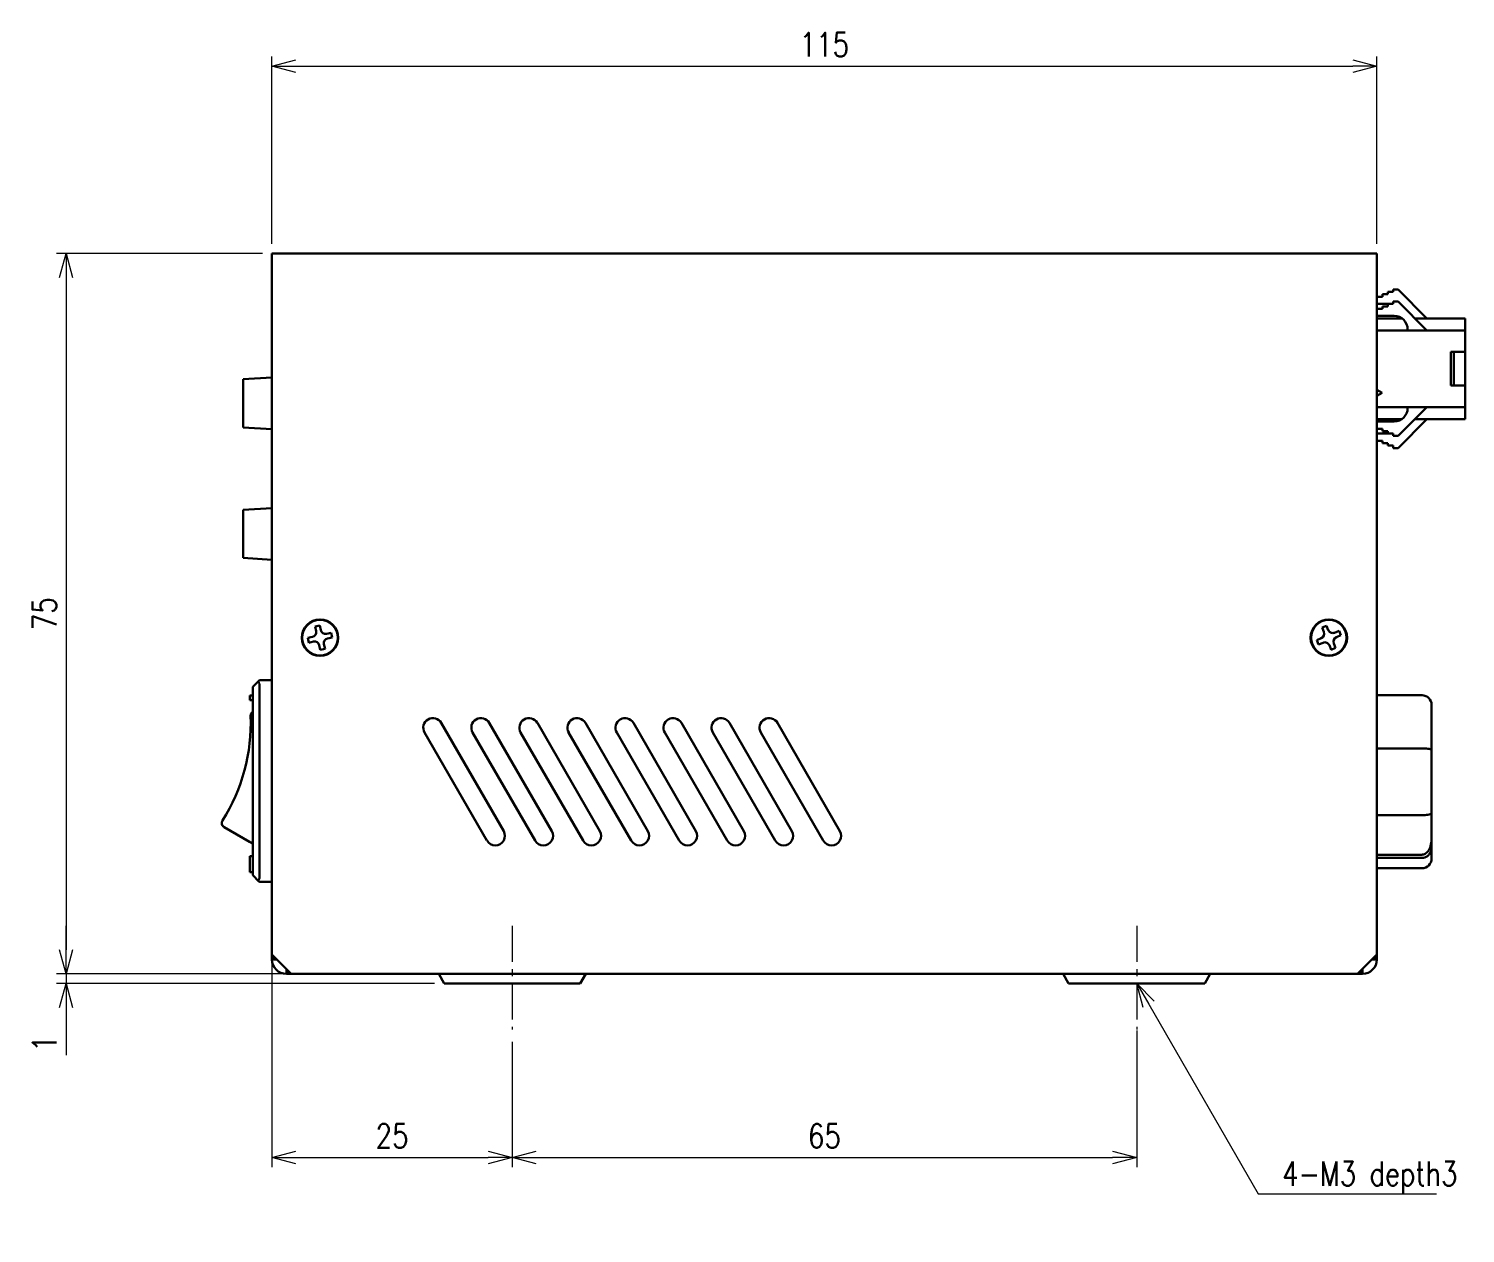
# Model space of a CAD drawing. Header units: millimetres. Extents: x 78 to 550, y 57 to 182.
# Drawn here: x 179.3 to 328.9, y 56.9 to 182.3 of the extents above; entities that cross this region are included whole.
import ezdxf
from ezdxf import colors
from ezdxf.entities.mleader import LeaderData, LeaderLine
from ezdxf.math import Vec2, Vec3

# ---------------------------------------------------------------- set-up
doc = ezdxf.new("R2010")
doc.units = ezdxf.units.MM
doc.linetypes.add('CENTER', pattern=[2, 1.25, -0.25, 0.25, -0.25])
doc.layers.get('0').update_dxf_attribs({"lineweight": 30})
doc.layers.get('Defpoints').update_dxf_attribs({"lineweight": 9})
doc.layers.add('2KD_寸法１', color=7, linetype='Continuous', lineweight=15)
doc.layers.add('2KD_寸法１ @ 1', color=7, linetype='Continuous', lineweight=15)
doc.styles.get("Standard").update_dxf_attribs({"font": 'simplex.shx', "width": 0.8, "bigfont": 'extfont.shx'})
doc.dimstyles.new('KD-STD', dxfattribs={"dimscale": 0, "dimtxt": 2.5, "dimasz": 2.5, "dimexe": 1, "dimexo": 1, "dimgap": 1, "dimtad": 1, "dimdsep": 46, "dimtxsty": 'Standard', "dimblk": 'OPEN30', "dimcen": 0, "dimadec": 0, "dimazin": 0, "dimtfac": 1, "dimtmove": 0, "dimatfit": 3, "dimldrblk": 'OPEN30', "dimfxl": 1, "dimtolj": 1, "dimtzin": 0, "dimlwd": 15, "dimlwe": 15, "dimarcsym": 0})

# ---------------------------------------------------------------- blocks, each defined once
blk = doc.blocks.new('_Open30')
at = {"lineweight": -2}
for p, q in [((-1, 0.268), (0, 0)), ((0, 0), (-1, -0.268)), ((0, 0), (-1, 0))]:
    blk.add_line(p, q, dxfattribs=at)
blk = doc.blocks.new('*D54')
at = {"layer": '2KD_寸法１', "color": 0, "lineweight": 15}
for p, q in [((204.65, 159.87), (204.65, 179.38)), ((207.15, 178.38), (317.15, 178.38)), ((319.65, 159.87), (319.65, 179.38))]:
    blk.add_line(p, q, dxfattribs=at)
at = {"layer": 'Defpoints', "color": 0}
for p in [(319.65, 178.38), (204.65, 158.87), (319.65, 158.87)]:
    blk.add_point(p, dxfattribs=at)
at = {"layer": '2KD_寸法１', "color": 0, "lineweight": 15, "xscale": 2.5, "yscale": 2.5, "zscale": 2.5, "rotation": 180}
blk.add_blockref('_Open30', (204.65, 178.38), dxfattribs=at)
at = {"layer": '2KD_寸法１', "color": 0, "lineweight": 15, "xscale": 2.5, "yscale": 2.5, "zscale": 2.5}
blk.add_blockref('_Open30', (319.65, 178.38), dxfattribs=at)
at = {"layer": '2KD_寸法１', "color": 0, "insert": (262.15, 180.63), "char_height": 2.5, "attachment_point": 5}
blk.add_mtext('\\A1;115', dxfattribs=at)
blk = doc.blocks.new('*D55')
at = {"layer": '2KD_寸法１', "color": 0, "lineweight": 15}
for p, q in [((203.65, 158.87), (182.22, 158.87)), ((183.22, 156.37), (183.22, 86.37)), ((205.65, 83.87), (182.22, 83.87))]:
    blk.add_line(p, q, dxfattribs=at)
at = {"layer": 'Defpoints', "color": 0}
for p in [(204.65, 158.87), (183.22, 83.87), (206.65, 83.87)]:
    blk.add_point(p, dxfattribs=at)
at = {"layer": '2KD_寸法１', "color": 0, "lineweight": 15, "xscale": 2.5, "yscale": 2.5, "zscale": 2.5}
for p, rotation in [((183.22, 158.87), 90), ((183.22, 83.87), 270)]:
    blk.add_blockref('_Open30', p, dxfattribs=dict(at, rotation=rotation))
at = {"layer": '2KD_寸法１', "color": 0, "insert": (180.97, 121.37), "char_height": 2.5, "attachment_point": 5, "rotation": 90}
blk.add_mtext('\\A1;75', dxfattribs=at)
blk = doc.blocks.new('*D57')
at = {"layer": '2KD_寸法１', "color": 0, "lineweight": 15}
for p, q in [((183.22, 86.37), (183.22, 88.87)), ((205.65, 83.87), (182.22, 83.87)), ((183.22, 83.87), (183.22, 82.87)), ((221.57, 82.87), (182.22, 82.87)), ((183.22, 80.37), (183.22, 75.4))]:
    blk.add_line(p, q, dxfattribs=at)
at = {"layer": 'Defpoints', "color": 0}
for p in [(206.65, 83.87), (183.22, 82.87), (222.57, 82.87)]:
    blk.add_point(p, dxfattribs=at)
at = {"layer": '2KD_寸法１', "color": 0, "lineweight": 15, "xscale": 2.5, "yscale": 2.5, "zscale": 2.5}
for p, rotation in [((183.22, 83.87), 270), ((183.22, 82.87), 90)]:
    blk.add_blockref('_Open30', p, dxfattribs=dict(at, rotation=rotation))
at = {"layer": '2KD_寸法１', "color": 0, "insert": (180.97, 76.63), "char_height": 2.5, "attachment_point": 5, "rotation": 90}
blk.add_mtext('\\A1;1', dxfattribs=at)
blk = doc.blocks.new('*D60')
at = {"layer": '2KD_寸法１', "color": 0, "lineweight": 15}
for p, q in [((204.65, 84.87), (204.65, 63.75)), ((229.65, 76.81), (229.65, 63.75)), ((207.15, 64.75), (227.15, 64.75))]:
    blk.add_line(p, q, dxfattribs=at)
at = {"layer": 'Defpoints', "color": 0}
for p in [(204.65, 85.87), (229.65, 77.81), (229.65, 64.75)]:
    blk.add_point(p, dxfattribs=at)
at = {"layer": '2KD_寸法１', "color": 0, "lineweight": 15, "xscale": 2.5, "yscale": 2.5, "zscale": 2.5, "rotation": 180}
blk.add_blockref('_Open30', (204.65, 64.75), dxfattribs=at)
at = {"layer": '2KD_寸法１', "color": 0, "lineweight": 15, "xscale": 2.5, "yscale": 2.5, "zscale": 2.5}
blk.add_blockref('_Open30', (229.65, 64.75), dxfattribs=at)
at = {"layer": '2KD_寸法１', "color": 0, "insert": (217.15, 67), "char_height": 2.5, "attachment_point": 5}
blk.add_mtext('\\A1;25', dxfattribs=at)
blk = doc.blocks.new('*D61')
at = {"layer": '2KD_寸法１', "color": 0, "lineweight": 15}
for p, q in [((294.65, 77.98), (294.65, 63.75)), ((229.65, 76.81), (229.65, 63.75)), ((232.15, 64.75), (292.15, 64.75))]:
    blk.add_line(p, q, dxfattribs=at)
at = {"layer": 'Defpoints', "color": 0}
for p in [(229.65, 77.81), (294.65, 78.98), (294.65, 64.75)]:
    blk.add_point(p, dxfattribs=at)
at = {"layer": '2KD_寸法１', "color": 0, "lineweight": 15, "xscale": 2.5, "yscale": 2.5, "zscale": 2.5, "rotation": 180}
blk.add_blockref('_Open30', (229.65, 64.75), dxfattribs=at)
at = {"layer": '2KD_寸法１', "color": 0, "lineweight": 15, "xscale": 2.5, "yscale": 2.5, "zscale": 2.5}
blk.add_blockref('_Open30', (294.65, 64.75), dxfattribs=at)
at = {"layer": '2KD_寸法１', "color": 0, "insert": (262.15, 67), "char_height": 2.5, "attachment_point": 5}
blk.add_mtext('\\A1;65', dxfattribs=at)
blk = doc.blocks.new('A$C62F97155')
for p, q in [((-57.5, 0), (57.5, 0)), ((-57.5, 0), (-57.5, -4)), ((57.5, 0), (57.5, -4)), ((-57.5, -4), (-57.5, -73)), ((57.5, -4), (57.5, -73)), ((58.07, -4.25), (58.07, -4.5)), ((58.63, -4.25), (58.07, -4.25)), ((58.63, -4), (58.63, -4.25)), ((59.18, -4), (58.63, -4)), ((59.18, -3.75), (59.18, -4)), ((59.7, -3.75), (59.18, -3.75)), ((62.7, -6.75), (59.7, -3.75)), ((57.51, -4.75), (57.5, -4.75)), ((57.5, -5.25), (58.63, -5.25)), ((57.51, -4.5), (57.51, -4.75)), ((58.07, -4.5), (57.51, -4.5)), ((58.07, -5.75), (57.51, -5.75)), ((57.51, -5.75), (57.51, -6)), ((58.07, -5.5), (58.07, -5.75)), ((58.63, -5.5), (58.07, -5.5)), ((58.63, -5.25), (58.63, -5.5)), ((59.18, -5.25), (58.63, -5.25)), ((59.7, -5), (59.18, -5)), ((59.18, -5), (59.18, -5.25)), ((62.7, -8), (59.7, -5)), ((57.51, -6), (57.5, -6)), ((57.5, -6.5), (59.3, -6.5)), ((60.1, -6.75), (57.5, -6.75)), ((66.7, -6.75), (61.45, -6.75)), ((66.7, -6.75), (66.7, -8)), ((66.7, -8), (57.5, -8)), ((60.7, -7.9), (60.7, -8)), ((66.7, -8), (66.7, -10.25)), ((-57.51, -10.1), (-57.5, -10.1)), ((-57.51, -10.96), (-57.51, -10.1)), ((57.51, -9.35), (57.5, -9.35)), ((57.51, -9.52), (57.5, -9.52)), ((57.51, -9.67), (57.5, -9.67)), ((57.51, -9.99), (57.5, -9.99)), ((57.51, -10.12), (57.5, -10.12)), ((57.51, -9.52), (57.51, -9.35)), ((57.51, -10.12), (57.51, -9.99)), ((65.2, -10.25), (65.2, -13.75)), ((65.2, -10.25), (65.5, -10.25)), ((65.5, -10.25), (65.5, -13.75)), ((65.5, -10.25), (66.7, -10.25)), ((66.7, -10.25), (66.7, -13.75)), ((-57.51, -10.96), (-57.5, -10.96)), ((-57.51, -11.17), (-57.51, -10.96)), ((-57.51, -11.17), (-57.5, -11.17)), ((-57.51, -11.82), (-57.51, -11.17)), ((-57.51, -11.82), (-57.5, -11.82)), ((-57.51, -12.19), (-57.51, -11.82)), ((57.51, -10.76), (57.5, -10.76)), ((57.51, -11.1), (57.5, -11.1)), ((57.51, -11.1), (57.51, -10.76)), ((57.51, -12.28), (57.51, -11.1)), ((-57.51, -12.9), (-60.5, -13.1)), ((-60.5, -13.1), (-60.5, -18.1)), ((-57.51, -12.19), (-57.5, -12.19)), ((-57.51, -12.58), (-57.51, -12.19)), ((-57.51, -12.58), (-57.5, -12.58)), ((-57.51, -13.03), (-57.51, -12.58)), ((-57.51, -13.03), (-57.5, -13.03)), ((-57.51, -14.06), (-57.51, -13.03)), ((57.51, -12.28), (57.5, -12.28)), ((57.51, -12.62), (57.5, -12.62)), ((57.51, -13.07), (57.5, -13.07)), ((57.51, -13.12), (57.5, -13.12)), ((57.51, -13.39), (57.5, -13.39)), ((57.51, -12.62), (57.51, -12.28)), ((-57.51, -14.06), (-57.5, -14.06)), ((-57.51, -14.55), (-57.51, -14.06)), ((-57.51, -14.55), (-57.5, -14.55)), ((-57.51, -14.73), (-57.51, -14.55)), ((-57.51, -14.73), (-57.5, -14.73)), ((-57.51, -15.78), (-57.51, -14.73)), ((57.51, -14.07), (57.5, -14.07)), ((58.06, -14.5), (57.5, -14.18)), ((57.5, -14.82), (58.06, -14.5)), ((57.51, -14.78), (57.5, -14.78)), ((65.2, -13.75), (65.5, -13.75)), ((65.5, -13.75), (66.7, -13.75)), ((66.7, -13.75), (66.7, -16)), ((-57.51, -15.76), (-57.5, -15.76)), ((-57.51, -15.76), (-57.51, -15.78)), ((-57.51, -15.78), (-57.5, -15.78)), ((-57.51, -15.78), (-57.51, -16.73)), ((57.51, -15.14), (57.5, -15.14)), ((57.5, -16.07), (57.63, -16)), ((66.7, -16), (57.5, -16)), ((62.7, -16), (59.7, -19)), ((60.7, -16.1), (60.7, -16)), ((66.7, -16), (66.7, -17.25)), ((-57.51, -16.73), (-57.5, -16.73)), ((-57.51, -16.73), (-57.51, -17.77)), ((-57.51, -17.77), (-57.5, -17.77)), ((-57.51, -17.86), (-57.51, -17.77)), ((-57.51, -17.86), (-57.5, -17.86)), ((-57.51, -18.46), (-57.51, -17.86)), ((60.1, -17.25), (57.5, -17.25)), ((57.5, -17.5), (59.3, -17.5)), ((62.7, -17.25), (59.7, -20.25)), ((66.7, -17.25), (61.45, -17.25)), ((-60.5, -18.1), (-57.51, -18.3)), ((-57.51, -18.46), (-57.5, -18.46)), ((-57.51, -18.96), (-57.51, -18.46)), ((-57.51, -18.96), (-57.5, -18.96)), ((57.51, -18), (57.5, -18)), ((57.5, -18.75), (58.63, -18.75)), ((57.51, -19.25), (57.5, -19.25)), ((57.51, -18.25), (57.51, -18)), ((58.07, -18.25), (57.51, -18.25)), ((57.51, -19.5), (57.51, -19.25)), ((58.07, -18.5), (58.07, -18.25)), ((58.63, -18.5), (58.07, -18.5)), ((58.63, -18.75), (58.63, -18.5)), ((59.18, -18.75), (58.63, -18.75)), ((59.18, -19), (59.18, -18.75)), ((59.7, -19), (59.18, -19)), ((58.07, -19.5), (57.51, -19.5)), ((58.07, -19.75), (58.07, -19.5)), ((58.63, -19.75), (58.07, -19.75)), ((58.63, -20), (58.63, -19.75)), ((59.18, -20), (58.63, -20)), ((59.18, -20.25), (59.18, -20)), ((59.7, -20.25), (59.18, -20.25)), ((-57.51, -23.7), (-57.5, -23.7)), ((-57.51, -24.56), (-57.51, -23.7)), ((-57.51, -24.56), (-57.5, -24.56)), ((-57.51, -24.77), (-57.51, -24.56)), ((-57.51, -24.77), (-57.5, -24.77)), ((-57.51, -25.42), (-57.51, -24.77)), ((-57.51, -25.42), (-57.5, -25.42)), ((-57.51, -25.79), (-57.51, -25.42)), ((-57.51, -26.5), (-60.5, -26.7)), ((-60.5, -26.7), (-60.5, -31.7)), ((-57.51, -25.79), (-57.5, -25.79)), ((-57.51, -26.18), (-57.51, -25.79)), ((-57.51, -26.18), (-57.5, -26.18)), ((-57.51, -26.63), (-57.51, -26.18)), ((-57.51, -26.63), (-57.5, -26.63)), ((-57.51, -27.66), (-57.51, -26.63)), ((-57.51, -27.66), (-57.5, -27.66)), ((-57.51, -28.15), (-57.51, -27.66)), ((-57.51, -28.15), (-57.5, -28.15)), ((-57.51, -28.33), (-57.51, -28.15)), ((-57.51, -28.33), (-57.5, -28.33)), ((-57.51, -29.38), (-57.51, -28.33)), ((-57.51, -29.36), (-57.5, -29.36)), ((-57.51, -29.36), (-57.51, -29.38)), ((-57.51, -29.38), (-57.5, -29.38)), ((-57.51, -29.38), (-57.51, -30.33)), ((-57.51, -30.33), (-57.5, -30.33)), ((-57.51, -30.33), (-57.51, -31.37)), ((-57.51, -31.37), (-57.5, -31.37)), ((-57.51, -31.46), (-57.51, -31.37)), ((-60.5, -31.7), (-57.51, -31.9)), ((-57.51, -31.46), (-57.5, -31.46)), ((-57.51, -32.06), (-57.51, -31.46)), ((-57.51, -32.56), (-57.51, -32.06)), ((-57.51, -32.06), (-57.5, -32.06)), ((-57.51, -32.56), (-57.5, -32.56)), ((-57.51, -34.43), (-57.5, -34.43)), ((-57.51, -34.43), (-57.51, -34.5)), ((-57.51, -34.5), (-57.51, -34.58)), ((-57.51, -34.5), (-57.5, -34.5)), ((-57.51, -34.58), (-57.51, -34.8)), ((-57.51, -34.58), (-57.5, -34.58)), ((-57.51, -34.8), (-57.5, -34.8)), ((-57.51, -34.8), (-57.51, -36.57)), ((-57.51, -36.57), (-57.5, -36.57)), ((-57.51, -36.57), (-57.51, -36.58)), ((-57.51, -36.58), (-57.5, -36.58)), ((-57.51, -36.58), (-57.51, -36.69)), ((-57.51, -36.69), (-57.5, -36.69)), ((-52.53, -38.73), (-53.02, -38.83)), ((-53.02, -38.83), (-52.91, -39.32)), ((-52.42, -39.21), (-52.53, -38.73)), ((52.25, -38.75), (51.79, -38.94)), ((52.44, -39.21), (52.25, -38.75)), ((-53.29, -39.92), (-53.77, -40.03)), ((-53.77, -40.03), (-53.67, -40.52)), ((-51.33, -39.48), (-51.82, -39.59)), ((-51.71, -40.08), (-51.23, -39.97)), ((-51.23, -39.97), (-51.33, -39.48)), ((51.71, -40.06), (51.25, -40.25)), ((51.25, -40.25), (51.44, -40.71)), ((51.79, -38.94), (51.98, -39.4)), ((53.56, -39.29), (53.1, -39.48)), ((53.29, -39.94), (53.75, -39.75)), ((53.75, -39.75), (53.56, -39.29)), ((-53.67, -40.52), (-53.18, -40.41)), ((-52.58, -40.79), (-52.47, -41.27)), ((-52.47, -41.27), (-51.98, -41.17)), ((-51.98, -41.17), (-52.09, -40.68)), ((51.44, -40.71), (51.9, -40.52)), ((52.56, -40.79), (52.75, -41.25)), ((52.75, -41.25), (53.21, -41.06)), ((53.21, -41.06), (53.02, -40.6)), ((-58.86, -44.48), (-59.5, -45.13)), ((-58.8, -44.42), (-58.86, -44.48)), ((-57.5, -44.42), (-58.8, -44.42)), ((-59.8, -46.03), (-59.8, -46.52)), ((-59.5, -46.03), (-59.8, -46.03)), ((-59.5, -45.34), (-59.5, -45.13)), ((-59.5, -64.51), (-59.5, -45.34)), ((-58.8, -44.93), (-58.8, -64.93)), ((62.2, -46), (57.5, -46)), ((-59.5, -46.52), (-59.8, -46.52)), ((63.2, -47), (63.2, -51.73)), ((-59.72, -48.12), (-59.72, -48.13)), ((-59.71, -48.9), (-59.72, -48.15)), ((-59.71, -48.9), (-59.71, -48.89)), ((-39.88, -48.87), (-33.38, -60.13)), ((-34.88, -48.87), (-28.38, -60.13)), ((-29.88, -48.87), (-23.38, -60.13)), ((-24.88, -48.87), (-18.38, -60.13)), ((-19.88, -48.87), (-13.38, -60.13)), ((-14.88, -48.87), (-8.38, -60.13)), ((-9.88, -48.87), (-3.38, -60.13)), ((-4.88, -48.87), (1.62, -60.13)), ((-35.12, -61.13), (-41.62, -49.87)), ((-30.12, -61.13), (-36.62, -49.87)), ((-25.12, -61.13), (-31.62, -49.87)), ((-20.12, -61.13), (-26.62, -49.87)), ((-15.12, -61.13), (-21.62, -49.87)), ((-10.12, -61.13), (-16.62, -49.87)), ((-5.12, -61.13), (-11.62, -49.87)), ((-0.12, -61.13), (-6.62, -49.87)), ((62.2, -51.52), (57.5, -51.52)), ((63.2, -51.73), (63.2, -58.27)), ((63.2, -58.27), (63.2, -60.9)), ((-59.85, -61.25), (-62.47, -59.74)), ((62.2, -58.48), (57.5, -58.48)), ((63.2, -60.9), (63.2, -61.78)), ((-59.5, -62.73), (-59.8, -62.73)), ((-59.8, -62.73), (-59.8, -63.57)), ((57.5, -62.62), (62.2, -62.62)), ((62.2, -62.62), (62.2, -62.57)), ((63.2, -61.78), (63.2, -63)), ((-59.8, -63.57), (-59.8, -64.42)), ((57.5, -62.93), (62.2, -62.93)), ((57.5, -64), (62.2, -64)), ((-59.8, -64.42), (-59.5, -64.42)), ((-59.5, -64.51), (-59.5, -64.73)), ((-59.5, -64.73), (-58.86, -65.37)), ((-57.5, -65.43), (-58.8, -65.43)), ((57.51, -65.44), (57.5, -65.44)), ((57.51, -65.45), (57.5, -65.45)), ((57.51, -67.96), (57.51, -65.45)), ((-57.51, -65.92), (-57.51, -66.1)), ((-57.51, -65.92), (-57.5, -65.92)), ((-57.51, -66.21), (-57.5, -66.21)), ((-57.51, -66.77), (-57.5, -66.77)), ((-57.51, -67.4), (-57.51, -67.17)), ((-57.5, -67.4), (-57.51, -67.4)), ((-57.51, -67.41), (-57.5, -67.41)), ((-57.51, -67.44), (-57.51, -67.41)), ((-57.51, -67.44), (-57.51, -67.44)), ((-57.51, -69.16), (-57.51, -67.44)), ((-57.51, -67.44), (-57.5, -67.44)), ((57.51, -67.96), (57.5, -67.96)), ((57.51, -67.99), (57.5, -67.99)), ((-57.51, -69.16), (-57.5, -69.16)), ((-57.51, -69.17), (-57.51, -69.16)), ((-57.51, -69.17), (-57.5, -69.17)), ((-57.51, -69.18), (-57.51, -69.17)), ((-57.51, -69.18), (-57.5, -69.18)), ((-57.51, -69.19), (-57.5, -69.19)), ((-57.51, -69.66), (-57.51, -69.29)), ((-57.51, -69.74), (-57.5, -69.74)), ((-57.51, -69.75), (-57.51, -69.93)), ((-57.51, -69.93), (-57.5, -69.93)), ((-57.5, -73), (-55.5, -75)), ((-57.5, -73.5), (-57.5, -73)), ((55.5, -75), (57.5, -73)), ((57.5, -73), (57.5, -73.5)), ((-57.5, -73.5), (-57, -73.5)), ((-56, -74.5), (-56, -75)), ((56, -75), (56, -74.5)), ((57, -73.5), (57.5, -73.5)), ((-55.5, -75), (-56, -75)), ((-55.5, -75), (55.5, -75)), ((-40.15, -75), (-39.58, -76)), ((-25.42, -76), (-39.58, -76)), ((-25.42, -76), (-24.85, -75)), ((24.85, -75), (25.42, -76)), ((39.58, -76), (25.42, -76)), ((39.58, -76), (40.15, -75)), ((56, -75), (55.5, -75))]:
    blk.add_line(p, q)
at = {"flags": 128}
for points in [[(-59.5, -48.13), (-59.57, -48.14), (-59.64, -48.14), (-59.68, -48.14), (-59.71, -48.14), (-59.72, -48.14)], [(-58.86, -65.37), (-58.83, -65.4), (-58.81, -65.42), (-58.8, -65.43)]]:
    blk.add_lwpolyline(points, dxfattribs=at)
for centre, radius in [((-52.5, -40), 1.9), ((-52.5, -40), 1.85), ((52.5, -40), 1.9), ((52.5, -40), 1.85)]:
    blk.add_circle(centre, radius)
for centre, radius, start, end in [((59.3, -7.9), 1.4, 0, 90), ((59.3, -16.1), 1.4, 270, 0), ((-53.4, -39.43), 0.5, 282.5792, 12.5792), ((-51.93, -39.1), 0.5, 192.5792, 282.5792), ((-51.6, -40.57), 0.5, 102.5792, 192.5792), ((51.52, -39.59), 0.5, 292.4483, 22.4483), ((52.91, -39.02), 0.5, 202.4483, 292.4483), ((53.48, -40.41), 0.5, 112.4483, 202.4483), ((-53.07, -40.9), 0.5, 12.5792, 102.5792), ((52.09, -40.98), 0.5, 22.4483, 112.4483), ((-59.3, -44.93), 0.5, 0, 27.5424), ((62.2, -47), 1, 0, 90), ((-59.22, -48.13), 0.5, 123.8785, 182.2645), ((-59.22, -48.12), 0.5, 123.8881, 182.2549), ((-78.71, -48.89), 19, 327.7379, 2.2621), ((-40.75, -49.37), 1, 30, 210), ((-35.75, -49.37), 1, 30, 210), ((-30.75, -49.37), 1, 30, 210), ((-25.75, -49.37), 1, 30, 210), ((-20.75, -49.37), 1, 30, 210), ((-15.75, -49.37), 1, 30, 210), ((-10.75, -49.37), 1, 30, 210), ((-5.75, -49.37), 1, 30, 210), ((-62.22, -59.3), 0.5, 147.7377, 240.0033), ((-62.22, -59.3), 0.5, 180.0012, 240.0027), ((-56.2, -54.92), 7.3, 240.0036, 243.1234), ((-56.2, -54.93), 7.3, 240.0026, 243.1244), ((-34.25, -60.63), 1, 210, 30), ((-29.25, -60.63), 1, 210, 30), ((-24.25, -60.63), 1, 210, 30), ((-19.25, -60.63), 1, 210, 30), ((-14.25, -60.63), 1, 210, 30), ((-9.25, -60.63), 1, 210, 30), ((-4.25, -60.63), 1, 210, 30), ((0.75, -60.63), 1, 210, 30), ((62.2, -63), 1, 270, 0), ((-59.3, -64.93), 0.5, 332.4576, 0), ((-56, -73.5), 1.5, 180, 270), ((56, -73.5), 1.5, 270, 0)]:
    blk.add_arc(centre, radius, start, end)
for points, knots in [([(-58.86, -44.48), (-58.87, -44.5), (-58.89, -44.53), (-58.89, -44.61), (-58.87, -44.66), (-58.86, -44.69)], [0, 0, 0, 0, 0.321896, 0.643759, 1, 1, 1, 1]), ([(62.2, -51.52), (62.31, -51.52), (62.53, -51.53), (62.83, -51.56), (63.06, -51.61), (63.18, -51.67), (63.2, -51.71), (63.2, -51.73), (63.2, -51.73)], [0, 0, 0, 0, 0.209239, 0.418416, 0.629348, 0.844249, 0.993746, 1, 1, 1, 1]), ([(62.2, -58.48), (62.31, -58.48), (62.53, -58.47), (62.83, -58.44), (63.06, -58.39), (63.18, -58.33), (63.2, -58.29), (63.2, -58.27), (63.2, -58.27)], [0, 0, 0, 0, 0.209239, 0.418416, 0.629348, 0.844249, 0.993746, 1, 1, 1, 1]), ([(62.2, -62.57), (62.21, -62.57), (62.3, -62.57), (62.44, -62.54), (62.68, -62.41), (62.89, -62.17), (63.09, -61.75), (63.18, -61.36), (63.2, -61.05), (63.2, -60.95), (63.2, -60.92), (63.2, -60.9), (63.2, -60.9)], [0, 0, 0, 0, 0.018684, 0.110899, 0.197623, 0.393399, 0.541931, 0.858077, 0.95037, 0.982972, 0.996859, 1, 1, 1, 1]), ([(62.2, -62.93), (62.3, -62.92), (62.51, -62.9), (62.78, -62.74), (63, -62.5), (63.17, -62.17), (63.19, -61.91), (63.2, -61.78)], [0, 0, 0, 0, 0.180821, 0.361346, 0.549691, 0.759172, 1, 1, 1, 1]), ([(-58.86, -65.16), (-58.87, -65.18), (-58.89, -65.24), (-58.89, -65.32), (-58.87, -65.35), (-58.86, -65.37)], [0, 0, 0, 0, 0.321896, 0.643756, 1, 1, 1, 1]), ([(-57.51, -67.41), (-57.51, -67.41), (-57.51, -67.41), (-57.51, -67.4), (-57.51, -67.4), (-57.51, -67.4)], [0, 0, 0, 0, 0.49319, 0.8889, 1, 1, 1, 1]), ([(-57.51, -69.74), (-57.51, -69.74), (-57.51, -69.74), (-57.51, -69.74), (-57.51, -69.71), (-57.51, -69.68), (-57.51, -69.66)], [0, 0, 0, 0, 0.024675, 0.273123, 0.495174, 1, 1, 1, 1]), ([(-57.15, -73.35), (-57.24, -73.37), (-57.45, -73.42), (-57.48, -73.47), (-57.5, -73.5)], [0, 0, 0, 0, 0.418342, 1, 1, 1, 1]), ([(-56, -75), (-55.97, -74.98), (-55.92, -74.95), (-55.87, -74.74), (-55.85, -74.65)], [0, 0, 0, 0, 0.581661, 1, 1, 1, 1]), ([(55.85, -74.65), (55.87, -74.74), (55.92, -74.95), (55.97, -74.98), (56, -75)], [0, 0, 0, 0, 0.418339, 1, 1, 1, 1]), ([(57.5, -73.5), (57.48, -73.47), (57.45, -73.42), (57.24, -73.37), (57.15, -73.35)], [0, 0, 0, 0, 0.581658, 1, 1, 1, 1])]:
    blk.add_open_spline(points, degree=3, knots=knots)

msp = doc.modelspace()

# ---------------------------------------------------------------- linework, layer by layer
at = {"layer": '2KD_寸法１', "linetype": 'CENTER', "ltscale": 3}
for p, q in [((229.65, 88.871), (229.65, 78.067)), ((294.65, 88.871), (294.65, 78.067))]:
    msp.add_line(p, q, dxfattribs=at)

# ---------------------------------------------------------------- block references
msp.add_blockref('A$C62F97155', (262.15, 158.871))

# ---------------------------------------------------------------- dimensions: what is measured, and where the dimension line sits
at = {"layer": '2KD_寸法１ @ 1'}
for base, p1, p2, override, picture, middle in [((319.65, 178.384), (204.65, 158.871), (319.65, 158.871), {"dimscale": 1, "dimtix": 0, "dimtofl": 1, "dimtmove": 0, "dimatfit": 3}, '*D54', (262.15, 180.634)), ((229.65, 64.75), (204.65, 85.871), (229.65, 77.81), {"dimscale": 1, "dimtix": 0, "dimtofl": 1, "dimtmove": 0, "dimatfit": 3}, '*D60', (217.15, 67)), ((294.65, 64.75), (229.65, 77.81), (294.65, 78.975), {"dimscale": 1, "dimtix": 0, "dimtofl": 1, "dimtmove": 1, "dimatfit": 3}, '*D61', (262.15, 67))]:
    dim = msp.add_linear_dim(base=base, p1=p1, p2=p2, dimstyle='KD-STD', override=override, dxfattribs=at)
    dim.commit()
    dim.dimension.update_dxf_attribs({"geometry": picture, "text_midpoint": middle})
for base, p1, p2, picture, middle in [((183.224, 83.871), (204.65, 158.871), (206.65, 83.871), '*D55', (180.974, 121.371)), ((183.224, 82.871), (206.65, 83.871), (222.573, 82.871), '*D57', (180.974, 76.633))]:
    dim = msp.add_linear_dim(base=base, p1=p1, p2=p2, angle=90, dimstyle='KD-STD', override={"dimscale": 1, "dimtix": 0, "dimtofl": 1, "dimtmove": 0, "dimatfit": 3}, dxfattribs=at)
    dim.commit()
    dim.dimension.update_dxf_attribs({"geometry": picture, "text_midpoint": middle})

# ---------------------------------------------------------------- leaders
ml = msp.add_multileader_mtext('Standard', dxfattribs=at)
ml.set_content('4-M3 depth3', color=256)
ml.set_leader_properties(lineweight=15)
ml.set_arrow_properties(name='OPEN30')
ml.build(insert=Vec2(0, 0))
ml.multileader.update_dxf_attribs({"text_left_attachment_type": 6, "text_right_attachment_type": 6, "dogleg_length": 1.5, "arrow_head_size": 2.5})
ctx = ml.context
ctx.base_point, ctx.char_height, ctx.arrow_head_size, ctx.landing_gap_size, ctx.plane_origin = Vec3(308.787, 60.985), 2.5, 2.5, 1, Vec3(294.65, 82.871)
ctx.left_attachment, ctx.right_attachment = 6, 6
notes = []
notes.append((ctx, [(0, (1, 1, 0), (307.287, 60.985), (1, 0), 1.5, [(0, [(294.65, 82.871)], 0, [])])]))
ctx.mtext.insert, ctx.mtext.flow_direction = Vec3(309.787, 64.318), 5
for ctx, leaders in notes:
    for number, flags, end, landing, length, lines in leaders:
        leader = LeaderData()
        leader.index, (leader.has_last_leader_line, leader.has_dogleg_vector, leader.attachment_direction) = number, flags
        leader.last_leader_point, leader.dogleg_vector, leader.dogleg_length = Vec3(end), Vec3(landing), length
        for number, points, colour, breaks in lines:
            line = LeaderLine()
            line.index, line.vertices, line.color, line.breaks = number, Vec3.list(points), colors.encode_raw_color(colour), breaks
            leader.lines.append(line)
        ctx.leaders.append(leader)

doc.saveas('drawing.dxf')
